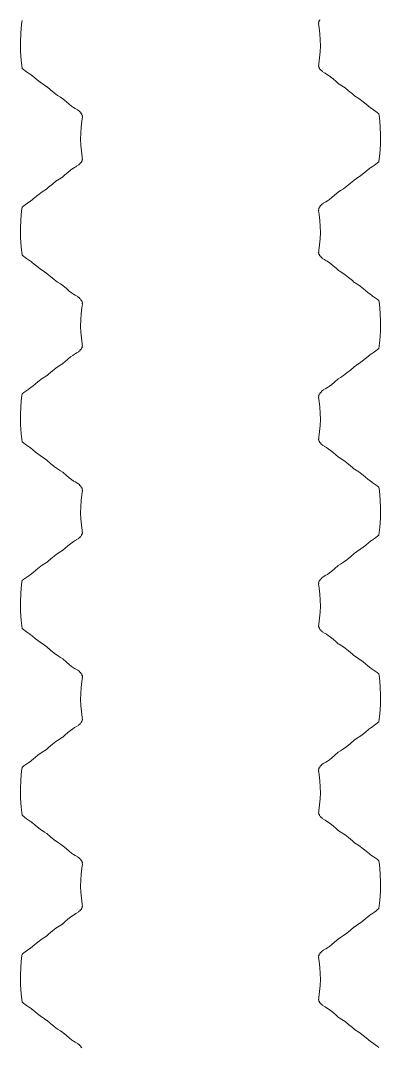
# Model space of a CAD drawing. Header units: millimetres. Extents: x -1 to 1, y -50 to 52.
# Drawn here: x -0.97 to 0.97, y 25.63 to 31.13 of the extents above; entities that cross this region are included whole.
import ezdxf

# ---------------------------------------------------------------- set-up
doc = ezdxf.new("R2010")
doc.units = ezdxf.units.MM
doc.layers.add('rack1', color=7, linetype='CONTINUOUS', lineweight=0)
doc.layers.add('rack2', color=7, linetype='CONTINUOUS', lineweight=0)

msp = doc.modelspace()

# ---------------------------------------------------------------- linework, layer by layer
at = {"layer": 'rack1'}
for p, q in [((-0.959, 31.1088), (-0.9563, 31.1282)), ((-0.9633, 31.0606), (-0.959, 31.1088)), ((-0.9651, 31.012), (-0.9633, 31.0606)), ((-0.9645, 30.9634), (-0.9651, 31.012)), ((-0.9614, 30.9149), (-0.9645, 30.9634)), ((-0.9565, 30.8716), (-0.9614, 30.9149)), ((-0.9321, 30.8533), (-0.9565, 30.8716)), ((-0.9161, 30.8425), (-0.9321, 30.8533)), ((-0.9142, 30.8405), (-0.9161, 30.8425)), ((-0.9075, 30.8365), (-0.9142, 30.8405)), ((-0.9028, 30.832), (-0.9075, 30.8365)), ((-0.9007, 30.8308), (-0.9028, 30.832)), ((-0.8846, 30.817), (-0.9007, 30.8308)), ((-0.8601, 30.7979), (-0.8846, 30.817)), ((-0.8372, 30.782), (-0.8601, 30.7979)), ((-0.8233, 30.7732), (-0.8372, 30.782)), ((-0.8222, 30.7721), (-0.8233, 30.7732)), ((-0.8214, 30.7717), (-0.8222, 30.7721)), ((-0.804, 30.756), (-0.8214, 30.7717)), ((-0.7843, 30.7401), (-0.804, 30.756)), ((-0.7664, 30.727), (-0.7843, 30.7401)), ((-0.7507, 30.7167), (-0.7664, 30.727)), ((-0.7373, 30.7088), (-0.7507, 30.7167)), ((-0.7192, 30.6918), (-0.7373, 30.7088)), ((-0.7042, 30.6792), (-0.7192, 30.6918)), ((-0.6912, 30.6692), (-0.7042, 30.6792)), ((-0.6803, 30.6617), (-0.6912, 30.6692)), ((-0.672, 30.6566), (-0.6803, 30.6617)), ((-0.6584, 30.6491), (-0.672, 30.6566)), ((-0.6583, 30.6481), (-0.6584, 30.6491)), ((-0.6485, 30.6421), (-0.6583, 30.6481)), ((-0.6485, 30.6398), (-0.6485, 30.6421)), ((-0.6411, 30.6347), (-0.6485, 30.6398)), ((-0.6411, 30.6309), (-0.6411, 30.6347)), ((-0.636, 30.627), (-0.6411, 30.6309)), ((-0.6404, 30.5565), (-0.6368, 30.5883)), ((-0.6368, 30.5883), (-0.6331, 30.6111)), ((-0.6363, 30.6216), (-0.636, 30.627)), ((-0.6333, 30.6191), (-0.6363, 30.6216)), ((-0.6341, 30.6121), (-0.6333, 30.6191)), ((-0.6331, 30.6111), (-0.6341, 30.6121)), ((-0.6429, 30.4917), (-0.6425, 30.5242)), ((-0.6425, 30.5242), (-0.6404, 30.5565)), ((-0.6416, 30.4593), (-0.6429, 30.4917)), ((-0.6388, 30.4273), (-0.6416, 30.4593)), ((-0.6344, 30.3959), (-0.6388, 30.4273)), ((-0.6531, 30.3557), (-0.6445, 30.3613)), ((-0.6445, 30.3643), (-0.6382, 30.3688)), ((-0.6445, 30.3613), (-0.6445, 30.3643)), ((-0.6384, 30.3734), (-0.6344, 30.3767)), ((-0.6382, 30.3688), (-0.6384, 30.3734)), ((-0.6349, 30.3829), (-0.6329, 30.3847)), ((-0.6344, 30.3767), (-0.6349, 30.3829)), ((-0.6338, 30.3926), (-0.6344, 30.3959)), ((-0.634, 30.3925), (-0.6338, 30.3926)), ((-0.6329, 30.3847), (-0.634, 30.3925)), ((-0.7272, 30.3006), (-0.7115, 30.3146)), ((-0.7115, 30.3146), (-0.6975, 30.3259)), ((-0.6975, 30.3259), (-0.6854, 30.3346)), ((-0.6854, 30.3346), (-0.6758, 30.3409)), ((-0.6758, 30.3409), (-0.6688, 30.3449)), ((-0.6688, 30.3449), (-0.6642, 30.3473)), ((-0.6642, 30.3473), (-0.6641, 30.3477)), ((-0.6641, 30.3477), (-0.6532, 30.354)), ((-0.6532, 30.354), (-0.6531, 30.3557)), ((-0.8144, 30.2346), (-0.794, 30.252)), ((-0.794, 30.252), (-0.7751, 30.2665)), ((-0.7751, 30.2665), (-0.7583, 30.2782)), ((-0.7583, 30.2782), (-0.7437, 30.2873)), ((-0.7437, 30.2873), (-0.7396, 30.2895)), ((-0.7396, 30.2895), (-0.7386, 30.2905)), ((-0.7386, 30.2905), (-0.7356, 30.2923)), ((-0.7356, 30.2923), (-0.7272, 30.3006)), ((-0.8974, 30.172), (-0.8721, 30.1927)), ((-0.8721, 30.1927), (-0.8484, 30.2102)), ((-0.8484, 30.2102), (-0.8266, 30.2247)), ((-0.8266, 30.2247), (-0.8221, 30.2273)), ((-0.8221, 30.2273), (-0.8144, 30.2346)), ((-0.9466, 30.1358), (-0.921, 30.1541)), ((-0.921, 30.1541), (-0.9205, 30.1546)), ((-0.9205, 30.1546), (-0.9116, 30.1603)), ((-0.9116, 30.1603), (-0.9083, 30.1636)), ((-0.9083, 30.1636), (-0.9039, 30.1661)), ((-0.9039, 30.1661), (-0.8974, 30.172)), ((-0.9633, 30.0606), (-0.959, 30.1088)), ((-0.959, 30.1088), (-0.9563, 30.1282)), ((-0.9563, 30.1282), (-0.9466, 30.1358)), ((-0.9651, 30.012), (-0.9633, 30.0606)), ((-0.9645, 29.9634), (-0.9651, 30.012)), ((-0.9614, 29.9149), (-0.9645, 29.9634)), ((-0.9565, 29.8716), (-0.9614, 29.9149)), ((-0.9321, 29.8533), (-0.9565, 29.8716)), ((-0.9161, 29.8425), (-0.9321, 29.8533)), ((-0.9142, 29.8405), (-0.9161, 29.8425)), ((-0.9075, 29.8365), (-0.9142, 29.8405)), ((-0.9028, 29.832), (-0.9075, 29.8365)), ((-0.9007, 29.8308), (-0.9028, 29.832)), ((-0.8846, 29.817), (-0.9007, 29.8308)), ((-0.8601, 29.7979), (-0.8846, 29.817)), ((-0.8372, 29.782), (-0.8601, 29.7979)), ((-0.8233, 29.7732), (-0.8372, 29.782)), ((-0.8222, 29.7721), (-0.8233, 29.7732)), ((-0.8214, 29.7717), (-0.8222, 29.7721)), ((-0.804, 29.756), (-0.8214, 29.7717)), ((-0.7843, 29.7401), (-0.804, 29.756)), ((-0.7664, 29.727), (-0.7843, 29.7401)), ((-0.7507, 29.7167), (-0.7664, 29.727)), ((-0.7373, 29.7088), (-0.7507, 29.7167)), ((-0.7192, 29.6918), (-0.7373, 29.7088)), ((-0.7042, 29.6792), (-0.7192, 29.6918)), ((-0.6912, 29.6692), (-0.7042, 29.6792)), ((-0.6803, 29.6617), (-0.6912, 29.6692)), ((-0.672, 29.6566), (-0.6803, 29.6617)), ((-0.6584, 29.6491), (-0.672, 29.6566)), ((-0.6583, 29.6481), (-0.6584, 29.6491)), ((-0.6485, 29.6421), (-0.6583, 29.6481)), ((-0.6485, 29.6398), (-0.6485, 29.6421)), ((-0.6411, 29.6347), (-0.6485, 29.6398)), ((-0.6411, 29.6309), (-0.6411, 29.6347)), ((-0.636, 29.627), (-0.6411, 29.6309)), ((-0.6404, 29.5565), (-0.6368, 29.5883)), ((-0.6368, 29.5883), (-0.6331, 29.6111)), ((-0.6363, 29.6216), (-0.636, 29.627)), ((-0.6333, 29.6191), (-0.6363, 29.6216)), ((-0.6341, 29.6121), (-0.6333, 29.6191)), ((-0.6331, 29.6111), (-0.6341, 29.6121)), ((-0.6425, 29.5242), (-0.6404, 29.5565)), ((-0.6429, 29.4917), (-0.6425, 29.5242)), ((-0.6416, 29.4593), (-0.6429, 29.4917)), ((-0.6388, 29.4273), (-0.6416, 29.4593)), ((-0.6344, 29.3959), (-0.6388, 29.4273)), ((-0.6445, 29.3643), (-0.6382, 29.3688)), ((-0.6384, 29.3734), (-0.6344, 29.3767)), ((-0.6382, 29.3688), (-0.6384, 29.3734)), ((-0.6349, 29.3829), (-0.6329, 29.3847)), ((-0.6344, 29.3767), (-0.6349, 29.3829)), ((-0.6338, 29.3926), (-0.6344, 29.3959)), ((-0.634, 29.3925), (-0.6338, 29.3926)), ((-0.6329, 29.3847), (-0.634, 29.3925)), ((-0.7272, 29.3006), (-0.7115, 29.3146)), ((-0.7115, 29.3146), (-0.6975, 29.3259)), ((-0.6975, 29.3259), (-0.6854, 29.3346)), ((-0.6854, 29.3346), (-0.6758, 29.3409)), ((-0.6758, 29.3409), (-0.6688, 29.3449)), ((-0.6688, 29.3449), (-0.6642, 29.3473)), ((-0.6642, 29.3473), (-0.6641, 29.3477)), ((-0.6641, 29.3477), (-0.6532, 29.354)), ((-0.6532, 29.354), (-0.6531, 29.3557)), ((-0.6531, 29.3557), (-0.6445, 29.3613)), ((-0.6445, 29.3613), (-0.6445, 29.3643)), ((-0.794, 29.252), (-0.7751, 29.2665)), ((-0.7751, 29.2665), (-0.7583, 29.2782)), ((-0.7583, 29.2782), (-0.7437, 29.2873)), ((-0.7437, 29.2873), (-0.7396, 29.2895)), ((-0.7396, 29.2895), (-0.7386, 29.2905)), ((-0.7386, 29.2905), (-0.7356, 29.2923)), ((-0.7356, 29.2923), (-0.7272, 29.3006)), ((-0.8721, 29.1927), (-0.8484, 29.2102)), ((-0.8484, 29.2102), (-0.8266, 29.2247)), ((-0.8266, 29.2247), (-0.8221, 29.2273)), ((-0.8221, 29.2273), (-0.8144, 29.2346)), ((-0.8144, 29.2346), (-0.794, 29.252)), ((-0.9466, 29.1358), (-0.921, 29.1541)), ((-0.921, 29.1541), (-0.9205, 29.1546)), ((-0.9205, 29.1546), (-0.9116, 29.1603)), ((-0.9116, 29.1603), (-0.9083, 29.1636)), ((-0.9083, 29.1636), (-0.9039, 29.1661)), ((-0.9039, 29.1661), (-0.8974, 29.172)), ((-0.8974, 29.172), (-0.8721, 29.1927)), ((-0.9633, 29.0606), (-0.959, 29.1088)), ((-0.959, 29.1088), (-0.9563, 29.1282)), ((-0.9563, 29.1282), (-0.9466, 29.1358)), ((-0.9651, 29.012), (-0.9633, 29.0606)), ((-0.9645, 28.9634), (-0.9651, 29.012)), ((-0.9614, 28.9149), (-0.9645, 28.9634)), ((-0.9565, 28.8716), (-0.9614, 28.9149)), ((-0.9321, 28.8533), (-0.9565, 28.8716)), ((-0.9161, 28.8425), (-0.9321, 28.8533)), ((-0.9142, 28.8405), (-0.9161, 28.8425)), ((-0.9075, 28.8365), (-0.9142, 28.8405)), ((-0.9028, 28.832), (-0.9075, 28.8365)), ((-0.9007, 28.8308), (-0.9028, 28.832)), ((-0.8846, 28.817), (-0.9007, 28.8308)), ((-0.8601, 28.7979), (-0.8846, 28.817)), ((-0.8372, 28.782), (-0.8601, 28.7979)), ((-0.8233, 28.7732), (-0.8372, 28.782)), ((-0.8222, 28.7721), (-0.8233, 28.7732)), ((-0.8214, 28.7717), (-0.8222, 28.7721)), ((-0.804, 28.756), (-0.8214, 28.7717)), ((-0.7843, 28.7401), (-0.804, 28.756)), ((-0.7664, 28.727), (-0.7843, 28.7401)), ((-0.7507, 28.7167), (-0.7664, 28.727)), ((-0.7373, 28.7088), (-0.7507, 28.7167)), ((-0.7192, 28.6918), (-0.7373, 28.7088)), ((-0.7042, 28.6792), (-0.7192, 28.6918)), ((-0.6912, 28.6692), (-0.7042, 28.6792)), ((-0.6803, 28.6617), (-0.6912, 28.6692)), ((-0.672, 28.6566), (-0.6803, 28.6617)), ((-0.6584, 28.6491), (-0.672, 28.6566)), ((-0.6583, 28.6481), (-0.6584, 28.6491)), ((-0.6485, 28.6421), (-0.6583, 28.6481)), ((-0.6485, 28.6398), (-0.6485, 28.6421)), ((-0.6411, 28.6347), (-0.6485, 28.6398)), ((-0.6411, 28.6309), (-0.6411, 28.6347)), ((-0.636, 28.627), (-0.6411, 28.6309)), ((-0.6368, 28.5883), (-0.6331, 28.6111)), ((-0.6363, 28.6216), (-0.636, 28.627)), ((-0.6333, 28.6191), (-0.6363, 28.6216)), ((-0.6341, 28.6121), (-0.6333, 28.6191)), ((-0.6331, 28.6111), (-0.6341, 28.6121)), ((-0.6425, 28.5242), (-0.6404, 28.5565)), ((-0.6404, 28.5565), (-0.6368, 28.5883)), ((-0.6429, 28.4917), (-0.6425, 28.5242)), ((-0.6416, 28.4593), (-0.6429, 28.4917)), ((-0.6388, 28.4273), (-0.6416, 28.4593)), ((-0.6344, 28.3959), (-0.6388, 28.4273)), ((-0.6349, 28.3829), (-0.6329, 28.3847)), ((-0.6344, 28.3767), (-0.6349, 28.3829)), ((-0.6338, 28.3926), (-0.6344, 28.3959)), ((-0.634, 28.3925), (-0.6338, 28.3926)), ((-0.6329, 28.3847), (-0.634, 28.3925)), ((-0.7115, 28.3146), (-0.6975, 28.3259)), ((-0.6975, 28.3259), (-0.6854, 28.3346)), ((-0.6854, 28.3346), (-0.6758, 28.3409)), ((-0.6758, 28.3409), (-0.6688, 28.3449)), ((-0.6688, 28.3449), (-0.6642, 28.3473)), ((-0.6642, 28.3473), (-0.6641, 28.3477)), ((-0.6641, 28.3477), (-0.6532, 28.354)), ((-0.6532, 28.354), (-0.6531, 28.3557)), ((-0.6531, 28.3557), (-0.6445, 28.3613)), ((-0.6445, 28.3643), (-0.6382, 28.3688)), ((-0.6445, 28.3613), (-0.6445, 28.3643)), ((-0.6384, 28.3734), (-0.6344, 28.3767)), ((-0.6382, 28.3688), (-0.6384, 28.3734)), ((-0.7751, 28.2665), (-0.7583, 28.2782)), ((-0.7583, 28.2782), (-0.7437, 28.2873)), ((-0.7437, 28.2873), (-0.7396, 28.2895)), ((-0.7396, 28.2895), (-0.7386, 28.2905)), ((-0.7386, 28.2905), (-0.7356, 28.2923)), ((-0.7356, 28.2923), (-0.7272, 28.3006)), ((-0.7272, 28.3006), (-0.7115, 28.3146)), ((-0.8484, 28.2102), (-0.8266, 28.2247)), ((-0.8266, 28.2247), (-0.8221, 28.2273)), ((-0.8221, 28.2273), (-0.8144, 28.2346)), ((-0.8144, 28.2346), (-0.794, 28.252)), ((-0.794, 28.252), (-0.7751, 28.2665)), ((-0.9205, 28.1546), (-0.9116, 28.1603)), ((-0.9116, 28.1603), (-0.9083, 28.1636)), ((-0.9083, 28.1636), (-0.9039, 28.1661)), ((-0.9039, 28.1661), (-0.8974, 28.172)), ((-0.8974, 28.172), (-0.8721, 28.1927)), ((-0.8721, 28.1927), (-0.8484, 28.2102)), ((-0.9633, 28.0606), (-0.959, 28.1088)), ((-0.959, 28.1088), (-0.9563, 28.1282)), ((-0.9563, 28.1282), (-0.9466, 28.1358)), ((-0.9466, 28.1358), (-0.921, 28.1541)), ((-0.921, 28.1541), (-0.9205, 28.1546)), ((-0.9651, 28.012), (-0.9633, 28.0606)), ((-0.9645, 27.9634), (-0.9651, 28.012)), ((-0.9614, 27.9149), (-0.9645, 27.9634)), ((-0.9565, 27.8716), (-0.9614, 27.9149)), ((-0.9321, 27.8533), (-0.9565, 27.8716)), ((-0.9161, 27.8425), (-0.9321, 27.8533)), ((-0.9142, 27.8405), (-0.9161, 27.8425)), ((-0.9075, 27.8365), (-0.9142, 27.8405)), ((-0.9028, 27.832), (-0.9075, 27.8365)), ((-0.9007, 27.8308), (-0.9028, 27.832)), ((-0.8846, 27.817), (-0.9007, 27.8308)), ((-0.8601, 27.7979), (-0.8846, 27.817)), ((-0.8372, 27.782), (-0.8601, 27.7979)), ((-0.8233, 27.7732), (-0.8372, 27.782)), ((-0.8222, 27.7721), (-0.8233, 27.7732)), ((-0.8214, 27.7717), (-0.8222, 27.7721)), ((-0.804, 27.756), (-0.8214, 27.7717)), ((-0.7843, 27.7401), (-0.804, 27.756)), ((-0.7664, 27.727), (-0.7843, 27.7401)), ((-0.7507, 27.7167), (-0.7664, 27.727)), ((-0.7373, 27.7088), (-0.7507, 27.7167)), ((-0.7192, 27.6918), (-0.7373, 27.7088)), ((-0.7042, 27.6792), (-0.7192, 27.6918)), ((-0.6912, 27.6692), (-0.7042, 27.6792)), ((-0.6803, 27.6617), (-0.6912, 27.6692)), ((-0.672, 27.6566), (-0.6803, 27.6617)), ((-0.6584, 27.6491), (-0.672, 27.6566)), ((-0.6583, 27.6481), (-0.6584, 27.6491)), ((-0.6485, 27.6421), (-0.6583, 27.6481)), ((-0.6485, 27.6398), (-0.6485, 27.6421)), ((-0.6411, 27.6347), (-0.6485, 27.6398)), ((-0.6411, 27.6309), (-0.6411, 27.6347)), ((-0.636, 27.627), (-0.6411, 27.6309)), ((-0.6368, 27.5883), (-0.6331, 27.6111)), ((-0.6363, 27.6216), (-0.636, 27.627)), ((-0.6333, 27.6191), (-0.6363, 27.6216)), ((-0.6341, 27.6121), (-0.6333, 27.6191)), ((-0.6331, 27.6111), (-0.6341, 27.6121)), ((-0.6425, 27.5242), (-0.6404, 27.5565)), ((-0.6404, 27.5565), (-0.6368, 27.5883)), ((-0.6429, 27.4917), (-0.6425, 27.5242)), ((-0.6416, 27.4593), (-0.6429, 27.4917)), ((-0.6388, 27.4273), (-0.6416, 27.4593)), ((-0.6344, 27.3959), (-0.6388, 27.4273)), ((-0.6338, 27.3926), (-0.6344, 27.3959)), ((-0.634, 27.3925), (-0.6338, 27.3926)), ((-0.6329, 27.3847), (-0.634, 27.3925)), ((-0.6975, 27.3259), (-0.6854, 27.3346)), ((-0.6854, 27.3346), (-0.6758, 27.3409)), ((-0.6758, 27.3409), (-0.6688, 27.3449)), ((-0.6688, 27.3449), (-0.6642, 27.3473)), ((-0.6642, 27.3473), (-0.6641, 27.3477)), ((-0.6641, 27.3477), (-0.6532, 27.354)), ((-0.6532, 27.354), (-0.6531, 27.3557)), ((-0.6531, 27.3557), (-0.6445, 27.3613)), ((-0.6445, 27.3643), (-0.6382, 27.3688)), ((-0.6445, 27.3613), (-0.6445, 27.3643)), ((-0.6384, 27.3734), (-0.6344, 27.3767)), ((-0.6382, 27.3688), (-0.6384, 27.3734)), ((-0.6349, 27.3829), (-0.6329, 27.3847)), ((-0.6344, 27.3767), (-0.6349, 27.3829)), ((-0.7751, 27.2665), (-0.7583, 27.2782)), ((-0.7583, 27.2782), (-0.7437, 27.2873)), ((-0.7437, 27.2873), (-0.7396, 27.2895)), ((-0.7396, 27.2895), (-0.7386, 27.2905)), ((-0.7386, 27.2905), (-0.7356, 27.2923)), ((-0.7356, 27.2923), (-0.7272, 27.3006)), ((-0.7272, 27.3006), (-0.7115, 27.3146)), ((-0.7115, 27.3146), (-0.6975, 27.3259)), ((-0.8484, 27.2102), (-0.8266, 27.2247)), ((-0.8266, 27.2247), (-0.8221, 27.2273)), ((-0.8221, 27.2273), (-0.8144, 27.2346)), ((-0.8144, 27.2346), (-0.794, 27.252)), ((-0.794, 27.252), (-0.7751, 27.2665)), ((-0.9039, 27.1661), (-0.8974, 27.172)), ((-0.8974, 27.172), (-0.8721, 27.1927)), ((-0.8721, 27.1927), (-0.8484, 27.2102)), ((-0.959, 27.1088), (-0.9563, 27.1282)), ((-0.9563, 27.1282), (-0.9466, 27.1358)), ((-0.9466, 27.1358), (-0.921, 27.1541)), ((-0.921, 27.1541), (-0.9205, 27.1546)), ((-0.9205, 27.1546), (-0.9116, 27.1603)), ((-0.9116, 27.1603), (-0.9083, 27.1636)), ((-0.9083, 27.1636), (-0.9039, 27.1661)), ((-0.9651, 27.012), (-0.9633, 27.0606)), ((-0.9633, 27.0606), (-0.959, 27.1088)), ((-0.9645, 26.9634), (-0.9651, 27.012)), ((-0.9614, 26.9149), (-0.9645, 26.9634)), ((-0.9565, 26.8716), (-0.9614, 26.9149)), ((-0.9321, 26.8533), (-0.9565, 26.8716)), ((-0.9161, 26.8425), (-0.9321, 26.8533)), ((-0.9142, 26.8405), (-0.9161, 26.8425)), ((-0.9075, 26.8365), (-0.9142, 26.8405)), ((-0.9028, 26.832), (-0.9075, 26.8365)), ((-0.9007, 26.8308), (-0.9028, 26.832)), ((-0.8846, 26.817), (-0.9007, 26.8308)), ((-0.8601, 26.7979), (-0.8846, 26.817)), ((-0.8372, 26.782), (-0.8601, 26.7979)), ((-0.8233, 26.7732), (-0.8372, 26.782)), ((-0.8222, 26.7721), (-0.8233, 26.7732)), ((-0.8214, 26.7717), (-0.8222, 26.7721)), ((-0.804, 26.756), (-0.8214, 26.7717)), ((-0.7843, 26.7401), (-0.804, 26.756)), ((-0.7664, 26.727), (-0.7843, 26.7401)), ((-0.7507, 26.7167), (-0.7664, 26.727)), ((-0.7373, 26.7088), (-0.7507, 26.7167)), ((-0.7192, 26.6918), (-0.7373, 26.7088)), ((-0.7042, 26.6792), (-0.7192, 26.6918)), ((-0.6912, 26.6692), (-0.7042, 26.6792)), ((-0.6803, 26.6617), (-0.6912, 26.6692)), ((-0.672, 26.6566), (-0.6803, 26.6617)), ((-0.6584, 26.6491), (-0.672, 26.6566)), ((-0.6583, 26.6481), (-0.6584, 26.6491)), ((-0.6485, 26.6421), (-0.6583, 26.6481)), ((-0.6485, 26.6398), (-0.6485, 26.6421)), ((-0.6411, 26.6347), (-0.6485, 26.6398)), ((-0.6411, 26.6309), (-0.6411, 26.6347)), ((-0.636, 26.627), (-0.6411, 26.6309)), ((-0.6363, 26.6216), (-0.636, 26.627)), ((-0.6333, 26.6191), (-0.6363, 26.6216)), ((-0.6341, 26.6121), (-0.6333, 26.6191)), ((-0.6404, 26.5565), (-0.6368, 26.5883)), ((-0.6368, 26.5883), (-0.6331, 26.6111)), ((-0.6331, 26.6111), (-0.6341, 26.6121)), ((-0.6429, 26.4917), (-0.6425, 26.5242)), ((-0.6425, 26.5242), (-0.6404, 26.5565)), ((-0.6416, 26.4593), (-0.6429, 26.4917)), ((-0.6388, 26.4273), (-0.6416, 26.4593)), ((-0.6344, 26.3959), (-0.6388, 26.4273)), ((-0.6758, 26.3409), (-0.6688, 26.3449)), ((-0.6688, 26.3449), (-0.6642, 26.3473)), ((-0.6642, 26.3473), (-0.6641, 26.3477)), ((-0.6641, 26.3477), (-0.6532, 26.354)), ((-0.6532, 26.354), (-0.6531, 26.3557)), ((-0.6531, 26.3557), (-0.6445, 26.3613)), ((-0.6445, 26.3643), (-0.6382, 26.3688)), ((-0.6445, 26.3613), (-0.6445, 26.3643)), ((-0.6384, 26.3734), (-0.6344, 26.3767)), ((-0.6382, 26.3688), (-0.6384, 26.3734)), ((-0.6349, 26.3829), (-0.6329, 26.3847)), ((-0.6344, 26.3767), (-0.6349, 26.3829)), ((-0.6338, 26.3926), (-0.6344, 26.3959)), ((-0.634, 26.3925), (-0.6338, 26.3926)), ((-0.6329, 26.3847), (-0.634, 26.3925)), ((-0.7583, 26.2782), (-0.7437, 26.2873)), ((-0.7437, 26.2873), (-0.7396, 26.2895)), ((-0.7396, 26.2895), (-0.7386, 26.2905)), ((-0.7386, 26.2905), (-0.7356, 26.2923)), ((-0.7356, 26.2923), (-0.7272, 26.3006)), ((-0.7272, 26.3006), (-0.7115, 26.3146)), ((-0.7115, 26.3146), (-0.6975, 26.3259)), ((-0.6975, 26.3259), (-0.6854, 26.3346)), ((-0.6854, 26.3346), (-0.6758, 26.3409)), ((-0.8221, 26.2273), (-0.8144, 26.2346)), ((-0.8144, 26.2346), (-0.794, 26.252)), ((-0.794, 26.252), (-0.7751, 26.2665)), ((-0.7751, 26.2665), (-0.7583, 26.2782)), ((-0.8974, 26.172), (-0.8721, 26.1927)), ((-0.8721, 26.1927), (-0.8484, 26.2102)), ((-0.8484, 26.2102), (-0.8266, 26.2247)), ((-0.8266, 26.2247), (-0.8221, 26.2273)), ((-0.959, 26.1088), (-0.9563, 26.1282)), ((-0.9563, 26.1282), (-0.9466, 26.1358)), ((-0.9466, 26.1358), (-0.921, 26.1541)), ((-0.921, 26.1541), (-0.9205, 26.1546)), ((-0.9205, 26.1546), (-0.9116, 26.1603)), ((-0.9116, 26.1603), (-0.9083, 26.1636)), ((-0.9083, 26.1636), (-0.9039, 26.1661)), ((-0.9039, 26.1661), (-0.8974, 26.172)), ((-0.9633, 26.0606), (-0.959, 26.1088)), ((-0.9651, 26.012), (-0.9633, 26.0606)), ((-0.9645, 25.9634), (-0.9651, 26.012)), ((-0.9614, 25.9149), (-0.9645, 25.9634)), ((-0.9565, 25.8716), (-0.9614, 25.9149)), ((-0.9321, 25.8533), (-0.9565, 25.8716)), ((-0.9161, 25.8425), (-0.9321, 25.8533)), ((-0.9142, 25.8405), (-0.9161, 25.8425)), ((-0.9075, 25.8365), (-0.9142, 25.8405)), ((-0.9028, 25.832), (-0.9075, 25.8365)), ((-0.9007, 25.8308), (-0.9028, 25.832)), ((-0.8846, 25.817), (-0.9007, 25.8308)), ((-0.8601, 25.7979), (-0.8846, 25.817)), ((-0.8372, 25.782), (-0.8601, 25.7979)), ((-0.8233, 25.7732), (-0.8372, 25.782)), ((-0.8222, 25.7721), (-0.8233, 25.7732)), ((-0.8214, 25.7717), (-0.8222, 25.7721)), ((-0.804, 25.756), (-0.8214, 25.7717)), ((-0.7843, 25.7401), (-0.804, 25.756)), ((-0.7664, 25.727), (-0.7843, 25.7401)), ((-0.7507, 25.7167), (-0.7664, 25.727)), ((-0.7373, 25.7088), (-0.7507, 25.7167)), ((-0.7192, 25.6918), (-0.7373, 25.7088)), ((-0.7042, 25.6792), (-0.7192, 25.6918)), ((-0.6912, 25.6692), (-0.7042, 25.6792)), ((-0.6803, 25.6617), (-0.6912, 25.6692)), ((-0.672, 25.6566), (-0.6803, 25.6617)), ((-0.6584, 25.6491), (-0.672, 25.6566)), ((-0.6583, 25.6481), (-0.6584, 25.6491)), ((-0.6485, 25.6421), (-0.6583, 25.6481)), ((-0.6485, 25.6398), (-0.6485, 25.6421)), ((-0.6411, 25.6347), (-0.6485, 25.6398)), ((-0.6411, 25.6309), (-0.6411, 25.6347)), ((-0.636, 25.627), (-0.6411, 25.6309))]:
    msp.add_line(p, q, dxfattribs=at)
at = {"layer": 'rack2'}
for p, q in [((0.636, 31.127), (0.6411, 31.1309)), ((0.6363, 31.1216), (0.636, 31.127)), ((0.6331, 31.1111), (0.6341, 31.1121)), ((0.6368, 31.0883), (0.6331, 31.1111)), ((0.6333, 31.1191), (0.6363, 31.1216)), ((0.6341, 31.1121), (0.6333, 31.1191)), ((0.6404, 31.0565), (0.6368, 31.0883)), ((0.6425, 31.0242), (0.6404, 31.0565)), ((0.6429, 30.9917), (0.6425, 31.0242)), ((0.6416, 30.9593), (0.6429, 30.9917)), ((0.6344, 30.8959), (0.6388, 30.9273)), ((0.6388, 30.9273), (0.6416, 30.9593)), ((0.6329, 30.8847), (0.634, 30.8925)), ((0.6349, 30.8829), (0.6329, 30.8847)), ((0.6338, 30.8926), (0.6344, 30.8959)), ((0.634, 30.8925), (0.6338, 30.8926)), ((0.6344, 30.8767), (0.6349, 30.8829)), ((0.6384, 30.8734), (0.6344, 30.8767)), ((0.6382, 30.8688), (0.6384, 30.8734)), ((0.6445, 30.8643), (0.6382, 30.8688)), ((0.6445, 30.8613), (0.6445, 30.8643)), ((0.6531, 30.8557), (0.6445, 30.8613)), ((0.6532, 30.854), (0.6531, 30.8557)), ((0.6641, 30.8477), (0.6532, 30.854)), ((0.6642, 30.8473), (0.6641, 30.8477)), ((0.6688, 30.8449), (0.6642, 30.8473)), ((0.6758, 30.8409), (0.6688, 30.8449)), ((0.6854, 30.8346), (0.6758, 30.8409)), ((0.6975, 30.8259), (0.6854, 30.8346)), ((0.7115, 30.8146), (0.6975, 30.8259)), ((0.7272, 30.8006), (0.7115, 30.8146)), ((0.7356, 30.7923), (0.7272, 30.8006)), ((0.7386, 30.7905), (0.7356, 30.7923)), ((0.7396, 30.7895), (0.7386, 30.7905)), ((0.7437, 30.7873), (0.7396, 30.7895)), ((0.7583, 30.7782), (0.7437, 30.7873)), ((0.7751, 30.7665), (0.7583, 30.7782)), ((0.794, 30.752), (0.7751, 30.7665)), ((0.8144, 30.7346), (0.794, 30.752)), ((0.8221, 30.7273), (0.8144, 30.7346)), ((0.8266, 30.7247), (0.8221, 30.7273)), ((0.8484, 30.7102), (0.8266, 30.7247)), ((0.8721, 30.6927), (0.8484, 30.7102)), ((0.8974, 30.672), (0.8721, 30.6927)), ((0.9039, 30.6661), (0.8974, 30.672)), ((0.9083, 30.6636), (0.9039, 30.6661)), ((0.9116, 30.6603), (0.9083, 30.6636)), ((0.9205, 30.6546), (0.9116, 30.6603)), ((0.921, 30.6541), (0.9205, 30.6546)), ((0.9466, 30.6358), (0.921, 30.6541)), ((0.9563, 30.6282), (0.9466, 30.6358)), ((0.959, 30.6088), (0.9563, 30.6282)), ((0.9633, 30.5606), (0.959, 30.6088)), ((0.9651, 30.512), (0.9633, 30.5606)), ((0.9645, 30.4634), (0.9651, 30.512)), ((0.9565, 30.3716), (0.9614, 30.4149)), ((0.9614, 30.4149), (0.9645, 30.4634)), ((0.9321, 30.3533), (0.9565, 30.3716)), ((0.8601, 30.2979), (0.8846, 30.317)), ((0.8846, 30.317), (0.9007, 30.3308)), ((0.9007, 30.3308), (0.9028, 30.332)), ((0.9028, 30.332), (0.9075, 30.3365)), ((0.9075, 30.3365), (0.9142, 30.3405)), ((0.9142, 30.3405), (0.9161, 30.3425)), ((0.9161, 30.3425), (0.9321, 30.3533)), ((0.7843, 30.2401), (0.804, 30.256)), ((0.804, 30.256), (0.8214, 30.2717)), ((0.8214, 30.2717), (0.8222, 30.2721)), ((0.8222, 30.2721), (0.8233, 30.2732)), ((0.8233, 30.2732), (0.8372, 30.282)), ((0.8372, 30.282), (0.8601, 30.2979)), ((0.7042, 30.1792), (0.7192, 30.1918)), ((0.7192, 30.1918), (0.7373, 30.2088)), ((0.7373, 30.2088), (0.7507, 30.2167)), ((0.7507, 30.2167), (0.7664, 30.227)), ((0.7664, 30.227), (0.7843, 30.2401)), ((0.6411, 30.1347), (0.6485, 30.1398)), ((0.6485, 30.1421), (0.6583, 30.1481)), ((0.6485, 30.1398), (0.6485, 30.1421)), ((0.6583, 30.1481), (0.6584, 30.1491)), ((0.6584, 30.1491), (0.672, 30.1566)), ((0.672, 30.1566), (0.6803, 30.1617)), ((0.6803, 30.1617), (0.6912, 30.1692)), ((0.6912, 30.1692), (0.7042, 30.1792)), ((0.6331, 30.1111), (0.6341, 30.1121)), ((0.6368, 30.0883), (0.6331, 30.1111)), ((0.6333, 30.1191), (0.6363, 30.1216)), ((0.6341, 30.1121), (0.6333, 30.1191)), ((0.636, 30.127), (0.6411, 30.1309)), ((0.6363, 30.1216), (0.636, 30.127)), ((0.6404, 30.0565), (0.6368, 30.0883)), ((0.6411, 30.1309), (0.6411, 30.1347)), ((0.6425, 30.0242), (0.6404, 30.0565)), ((0.6416, 29.9593), (0.6429, 29.9917)), ((0.6429, 29.9917), (0.6425, 30.0242)), ((0.6344, 29.8959), (0.6388, 29.9273)), ((0.6388, 29.9273), (0.6416, 29.9593)), ((0.6329, 29.8847), (0.634, 29.8925)), ((0.6349, 29.8829), (0.6329, 29.8847)), ((0.6338, 29.8926), (0.6344, 29.8959)), ((0.634, 29.8925), (0.6338, 29.8926)), ((0.6344, 29.8767), (0.6349, 29.8829)), ((0.6384, 29.8734), (0.6344, 29.8767)), ((0.6382, 29.8688), (0.6384, 29.8734)), ((0.6445, 29.8643), (0.6382, 29.8688)), ((0.6445, 29.8613), (0.6445, 29.8643)), ((0.6531, 29.8557), (0.6445, 29.8613)), ((0.6532, 29.854), (0.6531, 29.8557)), ((0.6641, 29.8477), (0.6532, 29.854)), ((0.6642, 29.8473), (0.6641, 29.8477)), ((0.6688, 29.8449), (0.6642, 29.8473)), ((0.6758, 29.8409), (0.6688, 29.8449)), ((0.6854, 29.8346), (0.6758, 29.8409)), ((0.6975, 29.8259), (0.6854, 29.8346)), ((0.7115, 29.8146), (0.6975, 29.8259)), ((0.7272, 29.8006), (0.7115, 29.8146)), ((0.7356, 29.7923), (0.7272, 29.8006)), ((0.7386, 29.7905), (0.7356, 29.7923)), ((0.7396, 29.7895), (0.7386, 29.7905)), ((0.7437, 29.7873), (0.7396, 29.7895)), ((0.7583, 29.7782), (0.7437, 29.7873)), ((0.7751, 29.7665), (0.7583, 29.7782)), ((0.794, 29.752), (0.7751, 29.7665)), ((0.8144, 29.7346), (0.794, 29.752)), ((0.8221, 29.7273), (0.8144, 29.7346)), ((0.8266, 29.7247), (0.8221, 29.7273)), ((0.8484, 29.7102), (0.8266, 29.7247)), ((0.8721, 29.6927), (0.8484, 29.7102)), ((0.8974, 29.672), (0.8721, 29.6927)), ((0.9039, 29.6661), (0.8974, 29.672)), ((0.9083, 29.6636), (0.9039, 29.6661)), ((0.9116, 29.6603), (0.9083, 29.6636)), ((0.9205, 29.6546), (0.9116, 29.6603)), ((0.921, 29.6541), (0.9205, 29.6546)), ((0.9466, 29.6358), (0.921, 29.6541)), ((0.9563, 29.6282), (0.9466, 29.6358)), ((0.959, 29.6088), (0.9563, 29.6282)), ((0.9633, 29.5606), (0.959, 29.6088)), ((0.9651, 29.512), (0.9633, 29.5606)), ((0.9645, 29.4634), (0.9651, 29.512)), ((0.9614, 29.4149), (0.9645, 29.4634)), ((0.9321, 29.3533), (0.9565, 29.3716)), ((0.9565, 29.3716), (0.9614, 29.4149)), ((0.8601, 29.2979), (0.8846, 29.317)), ((0.8846, 29.317), (0.9007, 29.3308)), ((0.9007, 29.3308), (0.9028, 29.332)), ((0.9028, 29.332), (0.9075, 29.3365)), ((0.9075, 29.3365), (0.9142, 29.3405)), ((0.9142, 29.3405), (0.9161, 29.3425)), ((0.9161, 29.3425), (0.9321, 29.3533)), ((0.804, 29.256), (0.8214, 29.2717)), ((0.8214, 29.2717), (0.8222, 29.2721)), ((0.8222, 29.2721), (0.8233, 29.2732)), ((0.8233, 29.2732), (0.8372, 29.282)), ((0.8372, 29.282), (0.8601, 29.2979)), ((0.7192, 29.1918), (0.7373, 29.2088)), ((0.7373, 29.2088), (0.7507, 29.2167)), ((0.7507, 29.2167), (0.7664, 29.227)), ((0.7664, 29.227), (0.7843, 29.2401)), ((0.7843, 29.2401), (0.804, 29.256)), ((0.6485, 29.1421), (0.6583, 29.1481)), ((0.6583, 29.1481), (0.6584, 29.1491)), ((0.6584, 29.1491), (0.672, 29.1566)), ((0.672, 29.1566), (0.6803, 29.1617)), ((0.6803, 29.1617), (0.6912, 29.1692)), ((0.6912, 29.1692), (0.7042, 29.1792)), ((0.7042, 29.1792), (0.7192, 29.1918)), ((0.6331, 29.1111), (0.6341, 29.1121)), ((0.6368, 29.0883), (0.6331, 29.1111)), ((0.6333, 29.1191), (0.6363, 29.1216)), ((0.6341, 29.1121), (0.6333, 29.1191)), ((0.636, 29.127), (0.6411, 29.1309)), ((0.6363, 29.1216), (0.636, 29.127)), ((0.6411, 29.1347), (0.6485, 29.1398)), ((0.6411, 29.1309), (0.6411, 29.1347)), ((0.6485, 29.1398), (0.6485, 29.1421)), ((0.6404, 29.0565), (0.6368, 29.0883)), ((0.6425, 29.0242), (0.6404, 29.0565)), ((0.6416, 28.9593), (0.6429, 28.9917)), ((0.6429, 28.9917), (0.6425, 29.0242)), ((0.6344, 28.8959), (0.6388, 28.9273)), ((0.6388, 28.9273), (0.6416, 28.9593)), ((0.6329, 28.8847), (0.634, 28.8925)), ((0.6349, 28.8829), (0.6329, 28.8847)), ((0.6338, 28.8926), (0.6344, 28.8959)), ((0.634, 28.8925), (0.6338, 28.8926)), ((0.6344, 28.8767), (0.6349, 28.8829)), ((0.6384, 28.8734), (0.6344, 28.8767)), ((0.6382, 28.8688), (0.6384, 28.8734)), ((0.6445, 28.8643), (0.6382, 28.8688)), ((0.6445, 28.8613), (0.6445, 28.8643)), ((0.6531, 28.8557), (0.6445, 28.8613)), ((0.6532, 28.854), (0.6531, 28.8557)), ((0.6641, 28.8477), (0.6532, 28.854)), ((0.6642, 28.8473), (0.6641, 28.8477)), ((0.6688, 28.8449), (0.6642, 28.8473)), ((0.6758, 28.8409), (0.6688, 28.8449)), ((0.6854, 28.8346), (0.6758, 28.8409)), ((0.6975, 28.8259), (0.6854, 28.8346)), ((0.7115, 28.8146), (0.6975, 28.8259)), ((0.7272, 28.8006), (0.7115, 28.8146)), ((0.7356, 28.7923), (0.7272, 28.8006)), ((0.7386, 28.7905), (0.7356, 28.7923)), ((0.7396, 28.7895), (0.7386, 28.7905)), ((0.7437, 28.7873), (0.7396, 28.7895)), ((0.7583, 28.7782), (0.7437, 28.7873)), ((0.7751, 28.7665), (0.7583, 28.7782)), ((0.794, 28.752), (0.7751, 28.7665)), ((0.8144, 28.7346), (0.794, 28.752)), ((0.8221, 28.7273), (0.8144, 28.7346)), ((0.8266, 28.7247), (0.8221, 28.7273)), ((0.8484, 28.7102), (0.8266, 28.7247)), ((0.8721, 28.6927), (0.8484, 28.7102)), ((0.8974, 28.672), (0.8721, 28.6927)), ((0.9039, 28.6661), (0.8974, 28.672)), ((0.9083, 28.6636), (0.9039, 28.6661)), ((0.9116, 28.6603), (0.9083, 28.6636)), ((0.9205, 28.6546), (0.9116, 28.6603)), ((0.921, 28.6541), (0.9205, 28.6546)), ((0.9466, 28.6358), (0.921, 28.6541)), ((0.9563, 28.6282), (0.9466, 28.6358)), ((0.959, 28.6088), (0.9563, 28.6282)), ((0.9633, 28.5606), (0.959, 28.6088)), ((0.9651, 28.512), (0.9633, 28.5606)), ((0.9645, 28.4634), (0.9651, 28.512)), ((0.9614, 28.4149), (0.9645, 28.4634)), ((0.9565, 28.3716), (0.9614, 28.4149)), ((0.8846, 28.317), (0.9007, 28.3308)), ((0.9007, 28.3308), (0.9028, 28.332)), ((0.9028, 28.332), (0.9075, 28.3365)), ((0.9075, 28.3365), (0.9142, 28.3405)), ((0.9142, 28.3405), (0.9161, 28.3425)), ((0.9161, 28.3425), (0.9321, 28.3533)), ((0.9321, 28.3533), (0.9565, 28.3716)), ((0.804, 28.256), (0.8214, 28.2717)), ((0.8214, 28.2717), (0.8222, 28.2721)), ((0.8222, 28.2721), (0.8233, 28.2732)), ((0.8233, 28.2732), (0.8372, 28.282)), ((0.8372, 28.282), (0.8601, 28.2979)), ((0.8601, 28.2979), (0.8846, 28.317)), ((0.7373, 28.2088), (0.7507, 28.2167)), ((0.7507, 28.2167), (0.7664, 28.227)), ((0.7664, 28.227), (0.7843, 28.2401)), ((0.7843, 28.2401), (0.804, 28.256)), ((0.672, 28.1566), (0.6803, 28.1617)), ((0.6803, 28.1617), (0.6912, 28.1692)), ((0.6912, 28.1692), (0.7042, 28.1792)), ((0.7042, 28.1792), (0.7192, 28.1918)), ((0.7192, 28.1918), (0.7373, 28.2088)), ((0.6331, 28.1111), (0.6341, 28.1121)), ((0.6368, 28.0883), (0.6331, 28.1111)), ((0.6333, 28.1191), (0.6363, 28.1216)), ((0.6341, 28.1121), (0.6333, 28.1191)), ((0.636, 28.127), (0.6411, 28.1309)), ((0.6363, 28.1216), (0.636, 28.127)), ((0.6411, 28.1347), (0.6485, 28.1398)), ((0.6411, 28.1309), (0.6411, 28.1347)), ((0.6485, 28.1421), (0.6583, 28.1481)), ((0.6485, 28.1398), (0.6485, 28.1421)), ((0.6583, 28.1481), (0.6584, 28.1491)), ((0.6584, 28.1491), (0.672, 28.1566)), ((0.6404, 28.0565), (0.6368, 28.0883)), ((0.6425, 28.0242), (0.6404, 28.0565)), ((0.6429, 27.9917), (0.6425, 28.0242)), ((0.6388, 27.9273), (0.6416, 27.9593)), ((0.6416, 27.9593), (0.6429, 27.9917)), ((0.6329, 27.8847), (0.634, 27.8925)), ((0.6349, 27.8829), (0.6329, 27.8847)), ((0.6338, 27.8926), (0.6344, 27.8959)), ((0.634, 27.8925), (0.6338, 27.8926)), ((0.6344, 27.8959), (0.6388, 27.9273)), ((0.6344, 27.8767), (0.6349, 27.8829)), ((0.6384, 27.8734), (0.6344, 27.8767)), ((0.6382, 27.8688), (0.6384, 27.8734)), ((0.6445, 27.8643), (0.6382, 27.8688)), ((0.6445, 27.8613), (0.6445, 27.8643)), ((0.6531, 27.8557), (0.6445, 27.8613)), ((0.6532, 27.854), (0.6531, 27.8557)), ((0.6641, 27.8477), (0.6532, 27.854)), ((0.6642, 27.8473), (0.6641, 27.8477)), ((0.6688, 27.8449), (0.6642, 27.8473)), ((0.6758, 27.8409), (0.6688, 27.8449)), ((0.6854, 27.8346), (0.6758, 27.8409)), ((0.6975, 27.8259), (0.6854, 27.8346)), ((0.7115, 27.8146), (0.6975, 27.8259)), ((0.7272, 27.8006), (0.7115, 27.8146)), ((0.7356, 27.7923), (0.7272, 27.8006)), ((0.7386, 27.7905), (0.7356, 27.7923)), ((0.7396, 27.7895), (0.7386, 27.7905)), ((0.7437, 27.7873), (0.7396, 27.7895)), ((0.7583, 27.7782), (0.7437, 27.7873)), ((0.7751, 27.7665), (0.7583, 27.7782)), ((0.794, 27.752), (0.7751, 27.7665)), ((0.8144, 27.7346), (0.794, 27.752)), ((0.8221, 27.7273), (0.8144, 27.7346)), ((0.8266, 27.7247), (0.8221, 27.7273)), ((0.8484, 27.7102), (0.8266, 27.7247)), ((0.8721, 27.6927), (0.8484, 27.7102)), ((0.8974, 27.672), (0.8721, 27.6927)), ((0.9039, 27.6661), (0.8974, 27.672)), ((0.9083, 27.6636), (0.9039, 27.6661)), ((0.9116, 27.6603), (0.9083, 27.6636)), ((0.9205, 27.6546), (0.9116, 27.6603)), ((0.921, 27.6541), (0.9205, 27.6546)), ((0.9466, 27.6358), (0.921, 27.6541)), ((0.9563, 27.6282), (0.9466, 27.6358)), ((0.959, 27.6088), (0.9563, 27.6282)), ((0.9633, 27.5606), (0.959, 27.6088)), ((0.9651, 27.512), (0.9633, 27.5606)), ((0.9645, 27.4634), (0.9651, 27.512)), ((0.9614, 27.4149), (0.9645, 27.4634)), ((0.9565, 27.3716), (0.9614, 27.4149)), ((0.9028, 27.332), (0.9075, 27.3365)), ((0.9075, 27.3365), (0.9142, 27.3405)), ((0.9142, 27.3405), (0.9161, 27.3425)), ((0.9161, 27.3425), (0.9321, 27.3533)), ((0.9321, 27.3533), (0.9565, 27.3716)), ((0.8233, 27.2732), (0.8372, 27.282)), ((0.8372, 27.282), (0.8601, 27.2979)), ((0.8601, 27.2979), (0.8846, 27.317)), ((0.8846, 27.317), (0.9007, 27.3308)), ((0.9007, 27.3308), (0.9028, 27.332)), ((0.7507, 27.2167), (0.7664, 27.227)), ((0.7664, 27.227), (0.7843, 27.2401)), ((0.7843, 27.2401), (0.804, 27.256)), ((0.804, 27.256), (0.8214, 27.2717)), ((0.8214, 27.2717), (0.8222, 27.2721)), ((0.8222, 27.2721), (0.8233, 27.2732)), ((0.6803, 27.1617), (0.6912, 27.1692)), ((0.6912, 27.1692), (0.7042, 27.1792)), ((0.7042, 27.1792), (0.7192, 27.1918)), ((0.7192, 27.1918), (0.7373, 27.2088)), ((0.7373, 27.2088), (0.7507, 27.2167)), ((0.6333, 27.1191), (0.6363, 27.1216)), ((0.6341, 27.1121), (0.6333, 27.1191)), ((0.636, 27.127), (0.6411, 27.1309)), ((0.6363, 27.1216), (0.636, 27.127)), ((0.6411, 27.1347), (0.6485, 27.1398)), ((0.6411, 27.1309), (0.6411, 27.1347)), ((0.6485, 27.1421), (0.6583, 27.1481)), ((0.6485, 27.1398), (0.6485, 27.1421)), ((0.6583, 27.1481), (0.6584, 27.1491)), ((0.6584, 27.1491), (0.672, 27.1566)), ((0.672, 27.1566), (0.6803, 27.1617)), ((0.6331, 27.1111), (0.6341, 27.1121)), ((0.6368, 27.0883), (0.6331, 27.1111)), ((0.6404, 27.0565), (0.6368, 27.0883)), ((0.6425, 27.0242), (0.6404, 27.0565)), ((0.6429, 26.9917), (0.6425, 27.0242)), ((0.6388, 26.9273), (0.6416, 26.9593)), ((0.6416, 26.9593), (0.6429, 26.9917)), ((0.6329, 26.8847), (0.634, 26.8925)), ((0.6338, 26.8926), (0.6344, 26.8959)), ((0.634, 26.8925), (0.6338, 26.8926)), ((0.6344, 26.8959), (0.6388, 26.9273)), ((0.6349, 26.8829), (0.6329, 26.8847)), ((0.6344, 26.8767), (0.6349, 26.8829)), ((0.6384, 26.8734), (0.6344, 26.8767)), ((0.6382, 26.8688), (0.6384, 26.8734)), ((0.6445, 26.8643), (0.6382, 26.8688)), ((0.6445, 26.8613), (0.6445, 26.8643)), ((0.6531, 26.8557), (0.6445, 26.8613)), ((0.6532, 26.854), (0.6531, 26.8557)), ((0.6641, 26.8477), (0.6532, 26.854)), ((0.6642, 26.8473), (0.6641, 26.8477)), ((0.6688, 26.8449), (0.6642, 26.8473)), ((0.6758, 26.8409), (0.6688, 26.8449)), ((0.6854, 26.8346), (0.6758, 26.8409)), ((0.6975, 26.8259), (0.6854, 26.8346)), ((0.7115, 26.8146), (0.6975, 26.8259)), ((0.7272, 26.8006), (0.7115, 26.8146)), ((0.7356, 26.7923), (0.7272, 26.8006)), ((0.7386, 26.7905), (0.7356, 26.7923)), ((0.7396, 26.7895), (0.7386, 26.7905)), ((0.7437, 26.7873), (0.7396, 26.7895)), ((0.7583, 26.7782), (0.7437, 26.7873)), ((0.7751, 26.7665), (0.7583, 26.7782)), ((0.794, 26.752), (0.7751, 26.7665)), ((0.8144, 26.7346), (0.794, 26.752)), ((0.8221, 26.7273), (0.8144, 26.7346)), ((0.8266, 26.7247), (0.8221, 26.7273)), ((0.8484, 26.7102), (0.8266, 26.7247)), ((0.8721, 26.6927), (0.8484, 26.7102)), ((0.8974, 26.672), (0.8721, 26.6927)), ((0.9039, 26.6661), (0.8974, 26.672)), ((0.9083, 26.6636), (0.9039, 26.6661)), ((0.9116, 26.6603), (0.9083, 26.6636)), ((0.9205, 26.6546), (0.9116, 26.6603)), ((0.921, 26.6541), (0.9205, 26.6546)), ((0.9466, 26.6358), (0.921, 26.6541)), ((0.9563, 26.6282), (0.9466, 26.6358)), ((0.959, 26.6088), (0.9563, 26.6282)), ((0.9633, 26.5606), (0.959, 26.6088)), ((0.9651, 26.512), (0.9633, 26.5606)), ((0.9645, 26.4634), (0.9651, 26.512)), ((0.9614, 26.4149), (0.9645, 26.4634)), ((0.9565, 26.3716), (0.9614, 26.4149)), ((0.9142, 26.3405), (0.9161, 26.3425)), ((0.9161, 26.3425), (0.9321, 26.3533)), ((0.9321, 26.3533), (0.9565, 26.3716)), ((0.8372, 26.282), (0.8601, 26.2979)), ((0.8601, 26.2979), (0.8846, 26.317)), ((0.8846, 26.317), (0.9007, 26.3308)), ((0.9007, 26.3308), (0.9028, 26.332)), ((0.9028, 26.332), (0.9075, 26.3365)), ((0.9075, 26.3365), (0.9142, 26.3405)), ((0.7664, 26.227), (0.7843, 26.2401)), ((0.7843, 26.2401), (0.804, 26.256)), ((0.804, 26.256), (0.8214, 26.2717)), ((0.8214, 26.2717), (0.8222, 26.2721)), ((0.8222, 26.2721), (0.8233, 26.2732)), ((0.8233, 26.2732), (0.8372, 26.282)), ((0.6912, 26.1692), (0.7042, 26.1792)), ((0.7042, 26.1792), (0.7192, 26.1918)), ((0.7192, 26.1918), (0.7373, 26.2088)), ((0.7373, 26.2088), (0.7507, 26.2167)), ((0.7507, 26.2167), (0.7664, 26.227)), ((0.636, 26.127), (0.6411, 26.1309)), ((0.6363, 26.1216), (0.636, 26.127)), ((0.6411, 26.1347), (0.6485, 26.1398)), ((0.6411, 26.1309), (0.6411, 26.1347)), ((0.6485, 26.1421), (0.6583, 26.1481)), ((0.6485, 26.1398), (0.6485, 26.1421)), ((0.6583, 26.1481), (0.6584, 26.1491)), ((0.6584, 26.1491), (0.672, 26.1566)), ((0.672, 26.1566), (0.6803, 26.1617)), ((0.6803, 26.1617), (0.6912, 26.1692)), ((0.6331, 26.1111), (0.6341, 26.1121)), ((0.6368, 26.0883), (0.6331, 26.1111)), ((0.6333, 26.1191), (0.6363, 26.1216)), ((0.6341, 26.1121), (0.6333, 26.1191)), ((0.6404, 26.0565), (0.6368, 26.0883)), ((0.6425, 26.0242), (0.6404, 26.0565)), ((0.6429, 25.9917), (0.6425, 26.0242)), ((0.6388, 25.9273), (0.6416, 25.9593)), ((0.6416, 25.9593), (0.6429, 25.9917)), ((0.6344, 25.8959), (0.6388, 25.9273)), ((0.6329, 25.8847), (0.634, 25.8925)), ((0.6349, 25.8829), (0.6329, 25.8847)), ((0.6338, 25.8926), (0.6344, 25.8959)), ((0.634, 25.8925), (0.6338, 25.8926)), ((0.6344, 25.8767), (0.6349, 25.8829)), ((0.6384, 25.8734), (0.6344, 25.8767)), ((0.6382, 25.8688), (0.6384, 25.8734)), ((0.6445, 25.8643), (0.6382, 25.8688)), ((0.6445, 25.8613), (0.6445, 25.8643)), ((0.6531, 25.8557), (0.6445, 25.8613)), ((0.6532, 25.854), (0.6531, 25.8557)), ((0.6641, 25.8477), (0.6532, 25.854)), ((0.6642, 25.8473), (0.6641, 25.8477)), ((0.6688, 25.8449), (0.6642, 25.8473)), ((0.6758, 25.8409), (0.6688, 25.8449)), ((0.6854, 25.8346), (0.6758, 25.8409)), ((0.6975, 25.8259), (0.6854, 25.8346)), ((0.7115, 25.8146), (0.6975, 25.8259)), ((0.7272, 25.8006), (0.7115, 25.8146)), ((0.7356, 25.7923), (0.7272, 25.8006)), ((0.7386, 25.7905), (0.7356, 25.7923)), ((0.7396, 25.7895), (0.7386, 25.7905)), ((0.7437, 25.7873), (0.7396, 25.7895)), ((0.7583, 25.7782), (0.7437, 25.7873)), ((0.7751, 25.7665), (0.7583, 25.7782)), ((0.794, 25.752), (0.7751, 25.7665)), ((0.8144, 25.7346), (0.794, 25.752)), ((0.8221, 25.7273), (0.8144, 25.7346)), ((0.8266, 25.7247), (0.8221, 25.7273)), ((0.8484, 25.7102), (0.8266, 25.7247)), ((0.8721, 25.6927), (0.8484, 25.7102)), ((0.8974, 25.672), (0.8721, 25.6927)), ((0.9039, 25.6661), (0.8974, 25.672)), ((0.9083, 25.6636), (0.9039, 25.6661)), ((0.9116, 25.6603), (0.9083, 25.6636)), ((0.9205, 25.6546), (0.9116, 25.6603)), ((0.921, 25.6541), (0.9205, 25.6546)), ((0.9466, 25.6358), (0.921, 25.6541)), ((0.9563, 25.6282), (0.9466, 25.6358))]:
    msp.add_line(p, q, dxfattribs=at)

doc.saveas('drawing.dxf')
